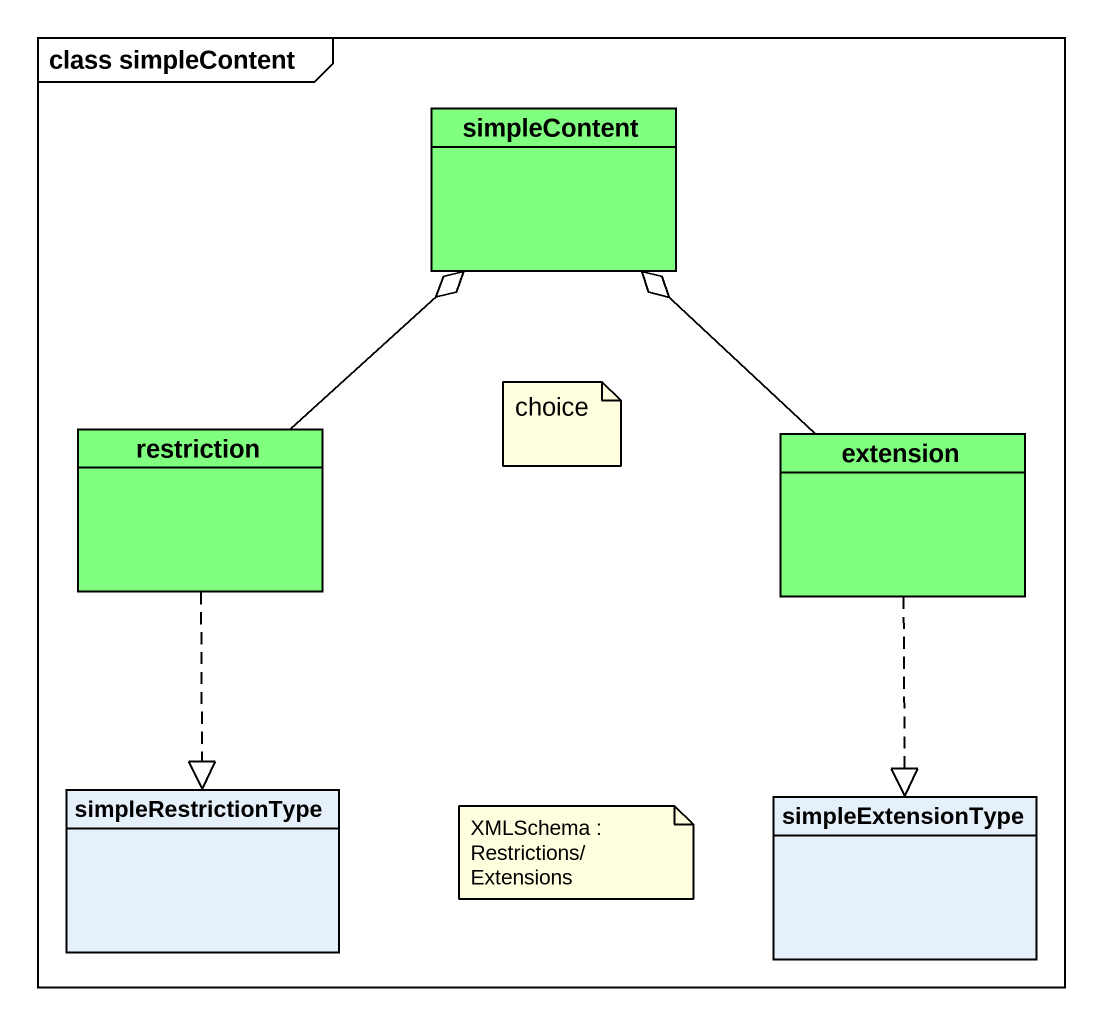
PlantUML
@startuml
mainframe class simpleContent
hide circle
hide empty members
class simpleContent #80FF80
class restriction #80FF80
class extension #80FF80
class simpleRestrictionType
class simpleExtensionType
restriction -up-o simpleContent
restriction ..|> simpleRestrictionType
extension -up-o simpleContent
extension ..|> simpleExtensionType
note as N1
  choice
end note
note as N2
  XMLSchema : Restrictions/Extensions
end note
@enduml
